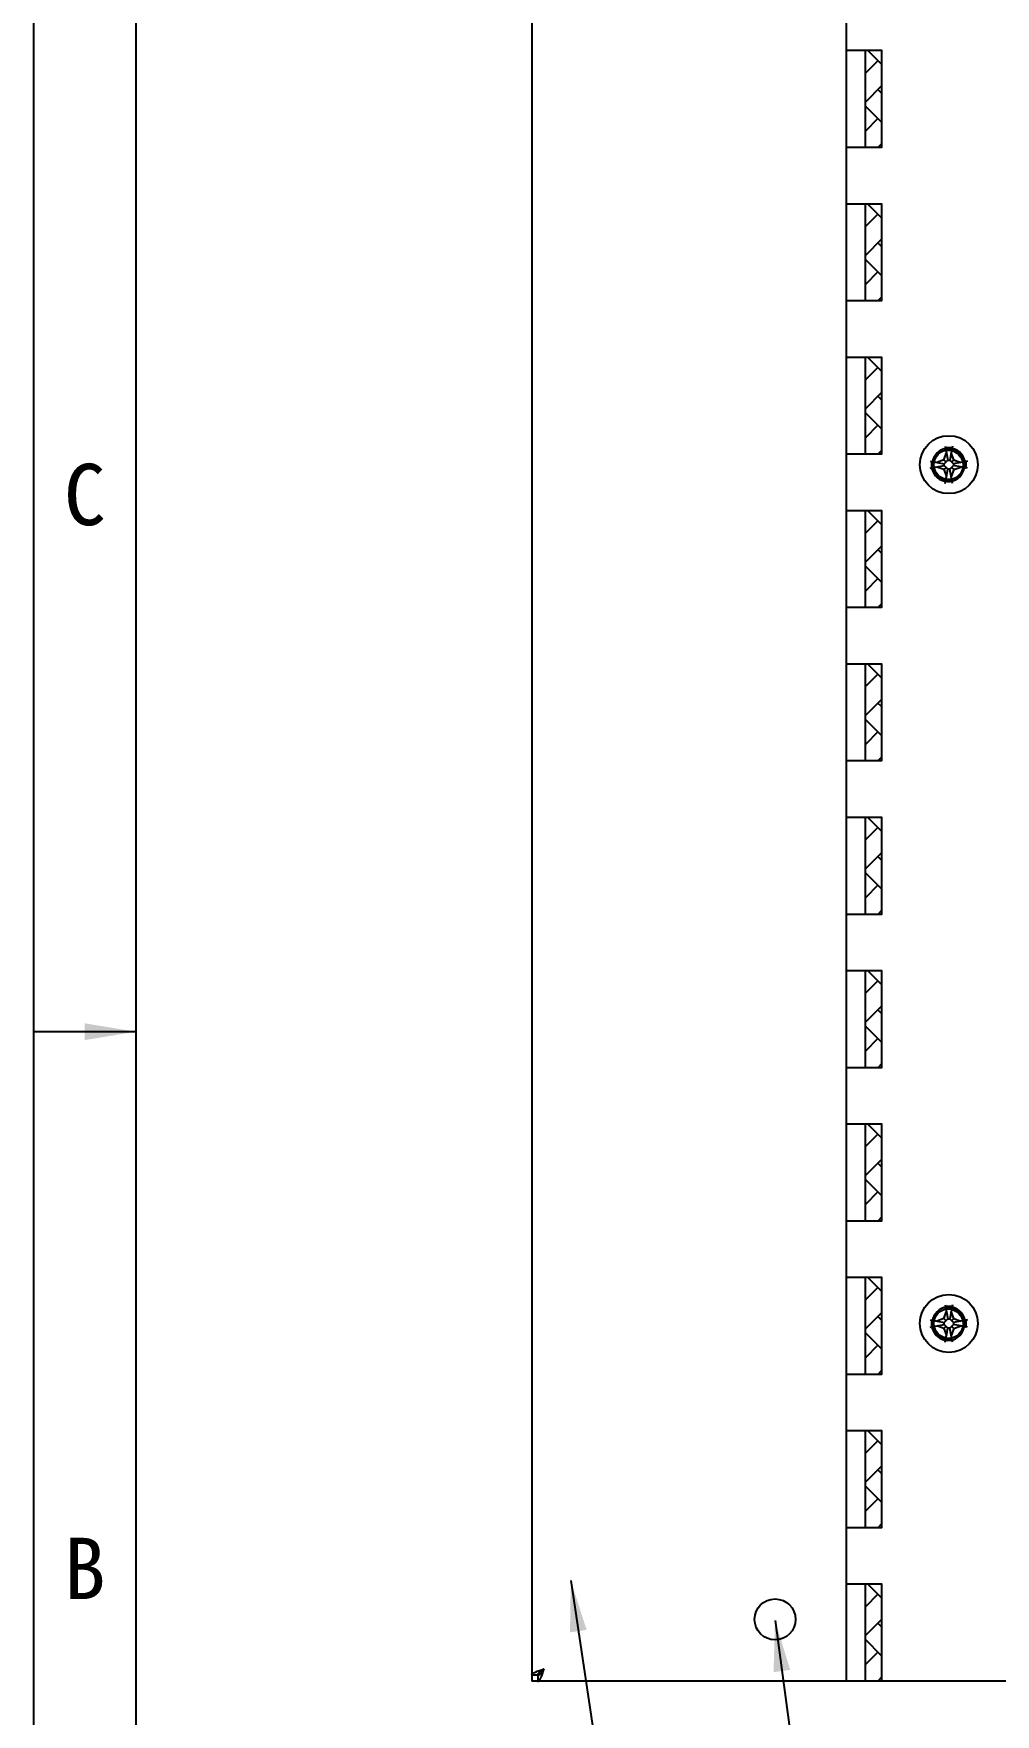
# Model space of a CAD drawing. Header units: millimetres. Extents: x 547 to 2149, y 622 to 1790.
# Drawn here: x 872.7 to 919.8, y 1651.8 to 1734 of the extents above; entities that cross this region are included whole.
import ezdxf

# ---------------------------------------------------------------- set-up
doc = ezdxf.new("R2010")
doc.units = ezdxf.units.MM
doc.layers.add('仅图框使用', color=7, linetype='Continuous')
doc.layers.add('元器件与线路', color=7, linetype='Continuous')
doc.styles.get("Standard").update_dxf_attribs({"font": 'txt', "bigfont": 'gbcbig.shx'})
doc.dimstyles.new('ISO-25', dxfattribs={"dimtxt": 2.5, "dimasz": 2.5, "dimexe": 1.25, "dimexo": 0.625, "dimtad": 1, "dimtxsty": 'Standard', "dimcen": 2.5, "dimadec": 0, "dimazin": 0, "dimtfac": 1, "dimtmove": 0, "dimatfit": 3, "dimfxl": 0, "dimarcsym": 0})
doc.dimstyles.get("Standard").update_dxf_attribs({"dimtxt": 2, "dimasz": 3, "dimexe": 0.18, "dimexo": 0.0625, "dimgap": 0.09, "dimtad": 0, "dimtih": 1, "dimtoh": 1, "dimdec": 4, "dimzin": 0, "dimdsep": 46, "dimtxsty": 'Standard', "dimcen": 0.09, "dimaunit": 1, "dimadec": 0, "dimazin": 0, "dimtfac": 1, "dimtdec": 4, "dimtofl": 0, "dimtmove": 0, "dimatfit": 3, "dimfxl": 0, "dimtolj": 1, "dimtzin": 0, "dimarcsym": 0})

msp = doc.modelspace()

# ---------------------------------------------------------------- hatches: boundary and pattern name
at = {"layer": '元器件与线路'}
h = msp.add_hatch(dxfattribs=at)
h.set_pattern_fill('AR-HBONE', color=256, scale=0.25, angle=90, style=0)
h.set_pattern_definition([(135, (1036.3382, 2159.0554), (-1.4142136, 4e-13), [3, -1]), (225, (1035.6311, 2159.7625), (-1.4142136, 4e-13), [3, -1])])
h.paths.add_polyline_path([(913.399, 1733.178), (913.399, 1728.421), (914.188, 1728.421), (914.188, 1733.178)])
h = msp.add_hatch(dxfattribs=at)
h.set_pattern_fill('AR-HBONE', color=256, scale=0.25, angle=90, style=0)
h.set_pattern_definition([(135, (1036.3382, 2151.5554), (-1.4142136, 4e-13), [3, -1]), (225, (1035.6311, 2152.2625), (-1.4142136, 4e-13), [3, -1])])
h.paths.add_polyline_path([(913.399, 1725.678), (913.399, 1720.921), (914.188, 1720.921), (914.188, 1725.678)])
h = msp.add_hatch(dxfattribs=at)
h.set_pattern_fill('AR-HBONE', color=256, scale=0.25, angle=90, style=0)
h.set_pattern_definition([(135, (1036.3382, 2144.0554), (-1.4142136, 4e-13), [3, -1]), (225, (1035.6311, 2144.7625), (-1.4142136, 4e-13), [3, -1])])
h.paths.add_polyline_path([(913.399, 1718.178), (913.399, 1713.421), (914.188, 1713.421), (914.188, 1718.178)])
h = msp.add_hatch(dxfattribs=at)
h.set_pattern_fill('AR-HBONE', color=256, scale=0.25, angle=90, style=0)
h.set_pattern_definition([(135, (1036.3382, 2136.5554), (-1.4142136, 4e-13), [3, -1]), (225, (1035.6311, 2137.2625), (-1.4142136, 4e-13), [3, -1])])
h.paths.add_polyline_path([(913.399, 1710.678), (913.399, 1705.921), (914.188, 1705.921), (914.188, 1710.678)])
h = msp.add_hatch(dxfattribs=at)
h.set_pattern_fill('AR-HBONE', color=256, scale=0.25, angle=90, style=0)
h.set_pattern_definition([(135, (1036.3382, 2129.0554), (-1.4142136, 4e-13), [3, -1]), (225, (1035.6311, 2129.7625), (-1.4142136, 4e-13), [3, -1])])
h.paths.add_polyline_path([(913.399, 1703.178), (913.399, 1698.421), (914.188, 1698.421), (914.188, 1703.178)])
h = msp.add_hatch(dxfattribs=at)
h.set_pattern_fill('AR-HBONE', color=256, scale=0.25, angle=90, style=0)
h.set_pattern_definition([(135, (1036.3382, 2121.5554), (-1.4142136, 4e-13), [3, -1]), (225, (1035.6311, 2122.2625), (-1.4142136, 4e-13), [3, -1])])
h.paths.add_polyline_path([(913.399, 1695.678), (913.399, 1690.921), (914.188, 1690.921), (914.188, 1695.678)])
h = msp.add_hatch(dxfattribs=at)
h.set_pattern_fill('AR-HBONE', color=256, scale=0.25, angle=90, style=0)
h.set_pattern_definition([(135, (1036.3382, 2114.0554), (-1.4142136, 4e-13), [3, -1]), (225, (1035.6311, 2114.7625), (-1.4142136, 4e-13), [3, -1])])
h.paths.add_polyline_path([(913.399, 1688.178), (913.399, 1683.421), (914.188, 1683.421), (914.188, 1688.178)])
h = msp.add_hatch(dxfattribs=at)
h.set_pattern_fill('AR-HBONE', color=256, scale=0.25, angle=90, style=0)
h.set_pattern_definition([(135, (1036.3382, 2106.5554), (-1.4142136, 4e-13), [3, -1]), (225, (1035.6311, 2107.2625), (-1.4142136, 4e-13), [3, -1])])
h.paths.add_polyline_path([(913.399, 1680.678), (913.399, 1675.921), (914.188, 1675.921), (914.188, 1680.678)])
h = msp.add_hatch(dxfattribs=at)
h.set_pattern_fill('AR-HBONE', color=256, scale=0.25, angle=90, style=0)
h.set_pattern_definition([(135, (1036.3382, 2099.0554), (-1.4142136, 4e-13), [3, -1]), (225, (1035.6311, 2099.7625), (-1.4142136, 4e-13), [3, -1])])
h.paths.add_polyline_path([(913.399, 1673.178), (913.399, 1668.421), (914.188, 1668.421), (914.188, 1673.178)])
h = msp.add_hatch(dxfattribs=at)
h.set_pattern_fill('AR-HBONE', color=256, scale=0.25, angle=90, style=0)
h.set_pattern_definition([(135, (1036.3382, 2091.5554), (-1.4142136, 4e-13), [3, -1]), (225, (1035.6311, 2092.2625), (-1.4142136, 4e-13), [3, -1])])
h.paths.add_polyline_path([(913.399, 1665.678), (913.399, 1660.921), (914.188, 1660.921), (914.188, 1665.678)])
h = msp.add_hatch(dxfattribs=at)
h.set_pattern_fill('AR-HBONE', color=256, scale=0.25, angle=90, style=0)
h.set_pattern_definition([(135, (1036.3382, 2084.0554), (-1.4142136, 4e-13), [3, -1]), (225, (1035.6311, 2084.7625), (-1.4142136, 4e-13), [3, -1])])
h.paths.add_polyline_path([(913.399, 1658.178), (913.399, 1653.421), (914.188, 1653.421), (914.188, 1658.178)])

# ---------------------------------------------------------------- linework, layer by layer
at = {"layer": '仅图框使用'}
for p, q in [((872.715, 1790.181), (872.715, 1580.181)), ((877.715, 1785.181), (877.715, 1585.181))]:
    msp.add_line(p, q, dxfattribs=at)
at = {"layer": '元器件与线路'}
for p, q in [((912.483, 1653.421), (912.483, 1760.913)), ((897.083, 1760.613), (897.083, 1653.713)), ((913.399, 1728.421), (913.399, 1733.178)), ((913.399, 1720.921), (913.399, 1725.678)), ((913.399, 1713.421), (913.399, 1718.178)), ((913.399, 1705.921), (913.399, 1710.678)), ((913.399, 1698.421), (913.399, 1703.178)), ((913.399, 1690.921), (913.399, 1695.678)), ((913.399, 1683.421), (913.399, 1688.178)), ((913.399, 1675.921), (913.399, 1680.678)), ((913.399, 1668.421), (913.399, 1673.178)), ((913.399, 1660.921), (913.399, 1665.678)), ((913.399, 1653.421), (913.399, 1658.178)), ((897.083, 1653.713), (897.083, 1653.413)), ((897.383, 1653.413), (897.083, 1653.413))]:
    msp.add_line(p, q, dxfattribs=at)
at = {"layer": '元器件与线路', "color": 0, "lineweight": 25}
for p, q in [((917.24, 1713.156), (916.902, 1713.026)), ((917.24, 1713.156), (917.369, 1713.494)), ((917.348, 1713.048), (917.24, 1713.156)), ((917.256, 1712.957), (917.439, 1713.139)), ((917.305, 1713.826), (917.439, 1713.139)), ((917.645, 1713.743), (917.321, 1713.743)), ((917.439, 1713.139), (917.527, 1713.139)), ((917.661, 1713.826), (917.527, 1713.139)), ((917.527, 1713.139), (917.709, 1712.957)), ((917.726, 1713.156), (917.596, 1713.494)), ((917.726, 1713.156), (917.618, 1713.048)), ((917.726, 1713.156), (918.064, 1713.026)), ((916.57, 1713.091), (917.256, 1712.957)), ((916.57, 1712.734), (917.256, 1712.868)), ((917.24, 1712.669), (916.902, 1712.799)), ((917.348, 1712.777), (917.24, 1712.669)), ((917.24, 1712.669), (917.369, 1712.331)), ((917.256, 1712.868), (917.256, 1712.957)), ((917.256, 1712.868), (917.439, 1712.686)), ((917.305, 1711.999), (917.439, 1712.686)), ((917.527, 1712.686), (917.439, 1712.686)), ((917.709, 1712.868), (917.527, 1712.686)), ((917.661, 1711.999), (917.527, 1712.686)), ((917.726, 1712.669), (917.596, 1712.331)), ((917.618, 1712.777), (917.726, 1712.669)), ((918.396, 1713.091), (917.709, 1712.957)), ((917.709, 1712.957), (917.709, 1712.868)), ((918.396, 1712.734), (917.709, 1712.868)), ((917.726, 1712.669), (918.064, 1712.799)), ((918.313, 1713.075), (918.313, 1712.751)), ((917.645, 1712.082), (917.321, 1712.082)), ((917.24, 1671.156), (917.369, 1671.494)), ((917.305, 1671.826), (917.439, 1671.139)), ((917.645, 1671.743), (917.321, 1671.743)), ((917.661, 1671.826), (917.527, 1671.139)), ((917.726, 1671.156), (917.596, 1671.494)), ((916.57, 1671.091), (917.256, 1670.957)), ((916.57, 1670.734), (917.256, 1670.868)), ((917.24, 1671.156), (916.902, 1671.026)), ((917.24, 1670.669), (916.902, 1670.799)), ((917.348, 1671.048), (917.24, 1671.156)), ((917.348, 1670.777), (917.24, 1670.669)), ((917.24, 1670.669), (917.369, 1670.331)), ((917.256, 1670.957), (917.439, 1671.139)), ((917.256, 1670.868), (917.256, 1670.957)), ((917.256, 1670.868), (917.439, 1670.686)), ((917.305, 1669.999), (917.439, 1670.686)), ((917.439, 1671.139), (917.527, 1671.139)), ((917.527, 1670.686), (917.439, 1670.686)), ((917.527, 1671.139), (917.709, 1670.957)), ((917.709, 1670.868), (917.527, 1670.686)), ((917.661, 1669.999), (917.527, 1670.686)), ((917.726, 1670.669), (917.596, 1670.331)), ((917.726, 1671.156), (917.618, 1671.048)), ((917.618, 1670.777), (917.726, 1670.669)), ((918.396, 1671.091), (917.709, 1670.957)), ((917.709, 1670.957), (917.709, 1670.868)), ((918.396, 1670.734), (917.709, 1670.868)), ((917.726, 1671.156), (918.064, 1671.026)), ((917.726, 1670.669), (918.064, 1670.799)), ((918.313, 1671.075), (918.313, 1670.751)), ((917.645, 1670.082), (917.321, 1670.082))]:
    msp.add_line(p, q, dxfattribs=at)
at = {"layer": '元器件与线路', "color": 7}
for p, q in [((897.383, 1653.713), (897.083, 1653.713)), ((897.383, 1653.713), (897.383, 1653.413)), ((1008.283, 1653.413), (897.383, 1653.413))]:
    msp.add_line(p, q, dxfattribs=at)
at = {"layer": '元器件与线路'}
for points in [[(912.483, 1728.421), (912.483, 1733.178), (914.188, 1733.178), (914.188, 1728.421)], [(912.483, 1720.921), (912.483, 1725.678), (914.188, 1725.678), (914.188, 1720.921)], [(912.483, 1713.421), (912.483, 1718.178), (914.188, 1718.178), (914.188, 1713.421)], [(912.483, 1705.921), (912.483, 1710.678), (914.188, 1710.678), (914.188, 1705.921)], [(912.483, 1698.421), (912.483, 1703.178), (914.188, 1703.178), (914.188, 1698.421)], [(912.483, 1690.921), (912.483, 1695.678), (914.188, 1695.678), (914.188, 1690.921)], [(912.483, 1683.421), (912.483, 1688.178), (914.188, 1688.178), (914.188, 1683.421)], [(912.483, 1675.921), (912.483, 1680.678), (914.188, 1680.678), (914.188, 1675.921)], [(912.483, 1668.421), (912.483, 1673.178), (914.188, 1673.178), (914.188, 1668.421)], [(912.483, 1660.921), (912.483, 1665.678), (914.188, 1665.678), (914.188, 1660.921)], [(912.483, 1653.421), (912.483, 1658.178), (914.188, 1658.178), (914.188, 1653.421)]]:
    msp.add_lwpolyline(points, close=True, dxfattribs=at)
at = {"layer": '元器件与线路', "color": 7}
for points in [[(897.083, 1653.713), (897.094, 1653.75), (897.129, 1653.788), (897.184, 1653.825), (897.259, 1653.863), (897.349, 1653.9), (897.453, 1653.938), (897.566, 1653.975), (897.683, 1654.013)], [(897.383, 1653.713), (897.39, 1653.755), (897.413, 1653.798), (897.448, 1653.841), (897.496, 1653.884), (897.553, 1653.927), (897.616, 1653.97), (897.683, 1654.013)], [(897.383, 1653.713), (897.426, 1653.72), (897.469, 1653.742), (897.511, 1653.778), (897.554, 1653.825), (897.597, 1653.882), (897.64, 1653.946), (897.683, 1654.013)], [(897.383, 1653.413), (897.42, 1653.424), (897.458, 1653.458), (897.495, 1653.514), (897.533, 1653.588), (897.57, 1653.679), (897.608, 1653.783), (897.645, 1653.895), (897.683, 1654.013)]]:
    msp.add_lwpolyline(points, dxfattribs=at)
at = {"layer": '元器件与线路', "color": 0, "lineweight": 25}
for centre in [(917.483, 1712.913), (917.483, 1670.913)]:
    msp.add_circle(centre, 1.417, dxfattribs=at)
at = {"layer": '元器件与线路', "color": 0}
for centre in [(917.448, 1712.894), (917.483, 1712.913), (917.448, 1670.894), (917.483, 1670.913)]:
    msp.add_circle(centre, 0.729, dxfattribs=at)
at = {"layer": '元器件与线路'}
msp.add_circle((908.983, 1656.438), 1, dxfattribs=at)
at = {"layer": '元器件与线路', "color": 0}
for centre, start, end in [((917.448, 1712.894), 165, 105), ((917.483, 1712.913), 344.97854, 284.97854), ((917.448, 1670.894), 165, 105), ((917.483, 1670.913), 344.97854, 284.97854)]:
    msp.add_arc(centre, 0.81, start, end, dxfattribs=at)

# ---------------------------------------------------------------- texts
at = {"layer": '仅图框使用', "char_height": 3, "width": 5, "attachment_point": 5}
for s, insert in [('{\\fSimSun|b0|i0|c134|p2;C}', (875.215, 1711.431)), ('{\\fSimSun|b0|i0|c134|p2;B}', (875.215, 1658.931))]:
    msp.add_mtext(s, dxfattribs=dict(at, insert=insert))

# ---------------------------------------------------------------- leaders
at = {"layer": '仅图框使用'}
msp.add_leader([(877.715, 1685.181), (872.715, 1685.181)], dimstyle='ISO-25', override={"dimgap": 0.625, "dimtad": 0}, dxfattribs=at)
at = {"layer": '元器件与线路', "color": 3}
for points in [[(898.99, 1658.337), (902.223, 1636.727), (906.573, 1636.727)], [(908.982, 1656.39), (911.638, 1636.727), (916.117, 1636.727)]]:
    msp.add_leader(points, dimstyle='Standard', override={"dimasz": 2.5, "dimgap": 0.09, "dimtad": 0}, dxfattribs=at)

doc.saveas('drawing.dxf')
